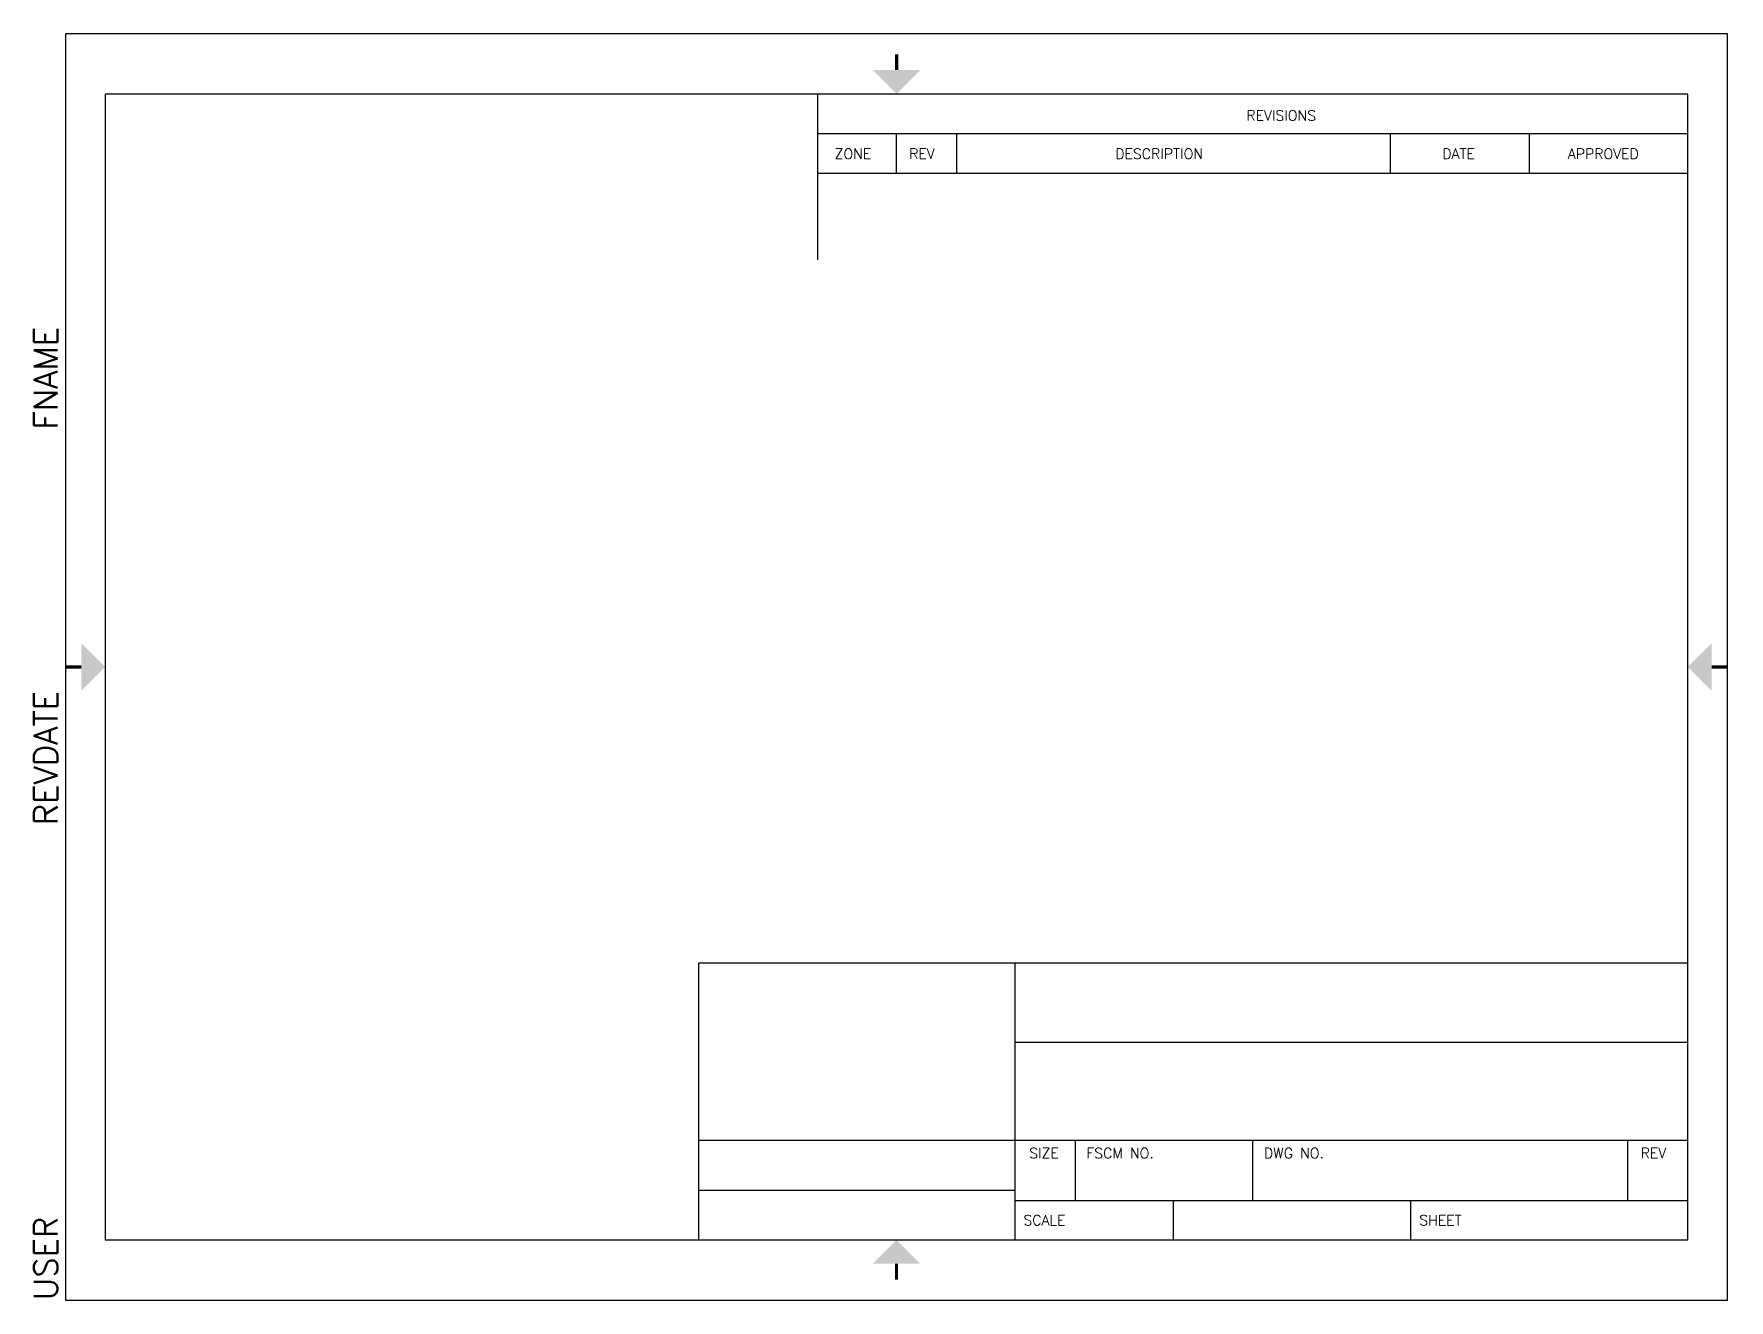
# Model space of a CAD drawing. Header units: inches. Extents: x -0.2 to 10.5, y 0 to 8.
import ezdxf

# ---------------------------------------------------------------- set-up
doc = ezdxf.new("R2010")
doc.units = ezdxf.units.IN
doc.header["$MEASUREMENT"] = 0
doc.layers.add('Title Block', color=7, linetype='Continuous')
doc.styles.add('Roman', font='romans')

msp = doc.modelspace()

# ---------------------------------------------------------------- linework, layer by layer
at = {"layer": 'Title Block'}
for p, q in [((10.5, 8), (0, 8)), ((0, 8), (0, 0)), ((10.5, 0), (10.5, 8)), ((10.25, 7.62), (0.25, 7.62)), ((0.25, 7.62), (0.25, 0.38)), ((4.75, 7.62), (4.75, 6.573)), ((10.25, 0.38), (10.25, 7.62)), ((4.75, 7.37), (10.25, 7.37)), ((5.25, 7.12), (5.25, 7.37)), ((5.63, 7.12), (5.63, 7.37)), ((8.37, 7.12), (8.37, 7.37)), ((9.25, 7.12), (9.25, 7.37)), ((4.75, 7.12), (10.25, 7.12)), ((4, 2.13), (10.25, 2.13)), ((4, 0.38), (4, 2.13)), ((6, 0.38), (6, 2.13)), ((6, 1.63), (10.25, 1.63)), ((4, 1.01), (10.25, 1.01)), ((6.38, 0.63), (6.38, 1.01)), ((7.5, 0.63), (7.5, 1.01)), ((9.87, 0.63), (9.87, 1.01)), ((4, 0.695), (6, 0.695)), ((6, 0.63), (10.25, 0.63)), ((7, 0.38), (7, 0.63)), ((8.5, 0.38), (8.5, 0.63)), ((0.25, 0.38), (10.25, 0.38)), ((0, 0), (10.5, 0))]:
    msp.add_line(p, q, dxfattribs=at)
at = {"layer": 'Title Block', "const_width": 0.02}
for points in [[(5.251, 7.871), (5.251, 7.771)], [(0, 4), (0.1, 4)], [(10.5, 4), (10.4, 4)], [(5.25, 0.13), (5.25, 0.23)]]:
    msp.add_lwpolyline(points, dxfattribs=at)
at = {"layer": 'Title Block'}
for points in [[(5.101, 7.771), (5.401, 7.771), (5.251, 7.621)], [(0.1, 3.85), (0.1, 4.15), (0.25, 4)], [(10.4, 3.85), (10.4, 4.15), (10.25, 4)], [(5.1, 0.23), (5.4, 0.23), (5.25, 0.38)]]:
    msp.add_solid(points, dxfattribs=at)

# ---------------------------------------------------------------- texts
at = {"color": 0, "style": 'Roman', "flags": 8}
for tag, p in [('FNAME', (-0.05, 5.5)), ('REVDATE', (-0.05, 3)), ('USER', (-0.05, 0))]:
    msp.add_attdef(tag, p, '', height=0.15, rotation=90, dxfattribs=at)
at = {"layer": 'Title Block', "style": 'Roman'}
for s, p in [('REVISIONS', (7.46, 7.452)), ('ZONE', (4.859, 7.21)), ('REV', (5.33, 7.21)), ('DESCRIPTION', (6.632, 7.21)), ('DATE', (8.698, 7.21)), ('APPROVED', (9.491, 7.21)), ('SIZE', (6.088, 0.896)), ('FSCM NO.', (6.449, 0.896)), ('DWG NO.', (7.571, 0.896)), ('REV', (9.951, 0.896)), ('SCALE', (6.052, 0.472)), ('SHEET', (8.553, 0.472))]:
    msp.add_text(s, height=0.065, dxfattribs=at).set_placement(p)

doc.saveas('drawing.dxf')
